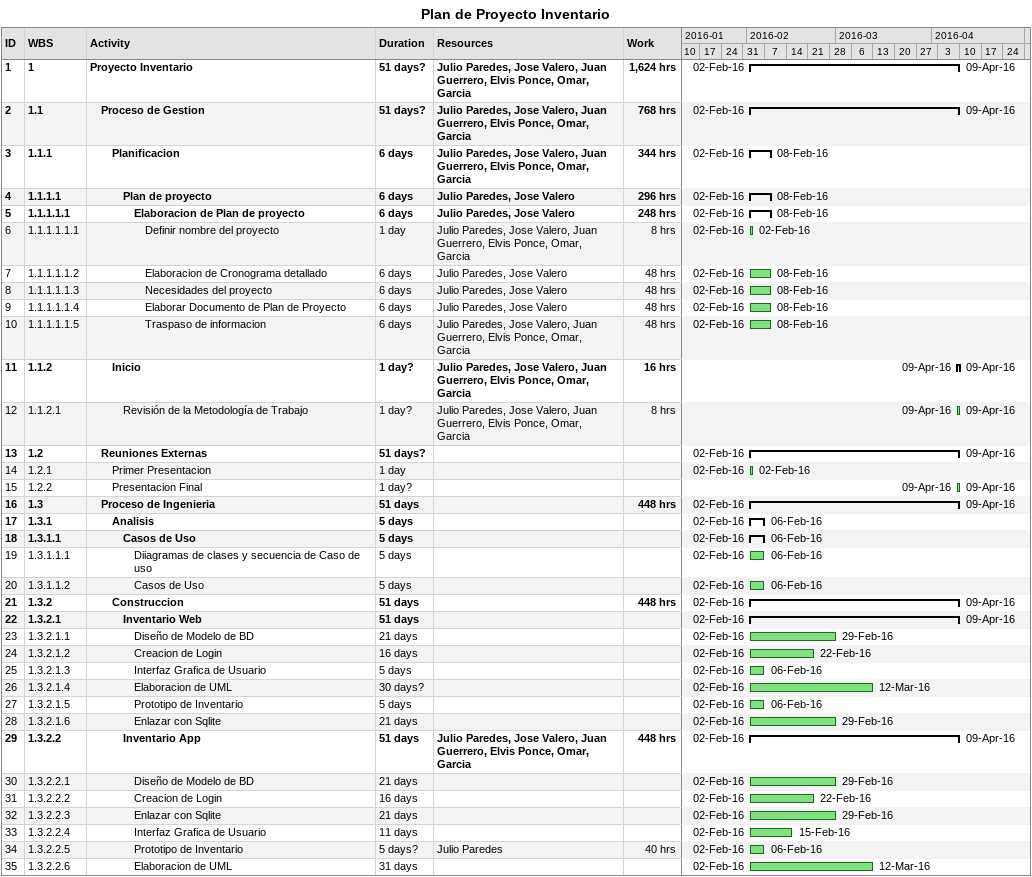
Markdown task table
Plan de Proyecto Inventario

| ID | WBS | Task | Duration | Start | Finish | Resources | Work (h) |
|---|---|---|---|---|---|---|---|
| 1 | 1 | **Proyecto Inventario** | 51d? | 2016-02-02 | 2016-04-09 | Julio Paredes, Jose Valero, Juan Guerrero, Elvis Ponce, Omar, Garcia | 1624 |
| 2 | 1.1 | **Proceso de Gestion** | 51d? | 2016-02-02 | 2016-04-09 | Julio Paredes, Jose Valero, Juan Guerrero, Elvis Ponce, Omar, Garcia | 768 |
| 3 | 1.1.1 | **Planificacion** | 6d | 2016-02-02 | 2016-02-08 | Julio Paredes, Jose Valero, Juan Guerrero, Elvis Ponce, Omar, Garcia | 344 |
| 4 | 1.1.1.1 | **Plan de proyecto** | 6d | 2016-02-02 | 2016-02-08 | Julio Paredes, Jose Valero | 296 |
| 5 | 1.1.1.1.1 | **Elaboracion de Plan de proyecto** | 6d | 2016-02-02 | 2016-02-08 | Julio Paredes, Jose Valero | 248 |
| 6 | 1.1.1.1.1.1 | Definir nombre del proyecto | 1d | 2016-02-02 | 2016-02-02 | Julio Paredes, Jose Valero, Juan Guerrero, Elvis Ponce, Omar, Garcia | 8 |
| 7 | 1.1.1.1.1.2 | Elaboracion de Cronograma detallado | 6d | 2016-02-02 | 2016-02-08 | Julio Paredes, Jose Valero | 48 |
| 8 | 1.1.1.1.1.3 | Necesidades del proyecto | 6d | 2016-02-02 | 2016-02-08 | Julio Paredes, Jose Valero | 48 |
| 9 | 1.1.1.1.1.4 | Elaborar Documento de Plan de Proyecto | 6d | 2016-02-02 | 2016-02-08 | Julio Paredes, Jose Valero | 48 |
| 10 | 1.1.1.1.1.5 | Traspaso de informacion | 6d | 2016-02-02 | 2016-02-08 | Julio Paredes, Jose Valero, Juan Guerrero, Elvis Ponce, Omar, Garcia | 48 |
| 11 | 1.1.2 | **Inicio** | 1d? | 2016-04-09 | 2016-04-09 | Julio Paredes, Jose Valero, Juan Guerrero, Elvis Ponce, Omar, Garcia | 16 |
| 12 | 1.1.2.1 | Revisión de la Metodología de Trabajo | 1d? | 2016-04-09 | 2016-04-09 | Julio Paredes, Jose Valero, Juan Guerrero, Elvis Ponce, Omar, Garcia | 8 |
| 13 | 1.2 | **Reuniones Externas** | 51d? | 2016-02-02 | 2016-04-09 |  |  |
| 14 | 1.2.1 | Primer Presentacion | 1d | 2016-02-02 | 2016-02-02 |  |  |
| 15 | 1.2.2 | Presentacion Final | 1d? | 2016-04-09 | 2016-04-09 |  |  |
| 16 | 1.3 | **Proceso de Ingenieria** | 51d | 2016-02-02 | 2016-04-09 |  | 448 |
| 17 | 1.3.1 | **Analisis** | 5d | 2016-02-02 | 2016-02-06 |  |  |
| 18 | 1.3.1.1 | **Casos de Uso** | 5d | 2016-02-02 | 2016-02-06 |  |  |
| 19 | 1.3.1.1.1 | Diiagramas de clases y secuencia de Caso de uso | 5d | 2016-02-02 | 2016-02-06 |  |  |
| 20 | 1.3.1.1.2 | Casos de Uso | 5d | 2016-02-02 | 2016-02-06 |  |  |
| 21 | 1.3.2 | **Construccion** | 51d | 2016-02-02 | 2016-04-09 |  | 448 |
| 22 | 1.3.2.1 | **Inventario Web** | 51d | 2016-02-02 | 2016-04-09 |  |  |
| 23 | 1.3.2.1.1 | Diseño de Modelo de BD | 21d | 2016-02-02 | 2016-02-29 |  |  |
| 24 | 1.3.2.1.2 | Creacion de Login | 16d | 2016-02-02 | 2016-02-22 |  |  |
| 25 | 1.3.2.1.3 | Interfaz Grafica de Usuario | 5d | 2016-02-02 | 2016-02-06 |  |  |
| 26 | 1.3.2.1.4 | Elaboracion de UML | 30d? | 2016-02-02 | 2016-03-12 |  |  |
| 27 | 1.3.2.1.5 | Prototipo de Inventario | 5d | 2016-02-02 | 2016-02-06 |  |  |
| 28 | 1.3.2.1.6 | Enlazar con Sqlite | 21d | 2016-02-02 | 2016-02-29 |  |  |
| 29 | 1.3.2.2 | **Inventario App** | 51d | 2016-02-02 | 2016-04-09 | Julio Paredes, Jose Valero, Juan Guerrero, Elvis Ponce, Omar, Garcia | 448 |
| 30 | 1.3.2.2.1 | Diseño de Modelo de BD | 21d | 2016-02-02 | 2016-02-29 |  |  |
| 31 | 1.3.2.2.2 | Creacion de Login | 16d | 2016-02-02 | 2016-02-22 |  |  |
| 32 | 1.3.2.2.3 | Enlazar con Sqlite | 21d | 2016-02-02 | 2016-02-29 |  |  |
| 33 | 1.3.2.2.4 | Interfaz Grafica de Usuario | 11d | 2016-02-02 | 2016-02-15 |  |  |
| 34 | 1.3.2.2.5 | Prototipo de Inventario | 5d? | 2016-02-02 | 2016-02-06 | Julio Paredes | 40 |
| 35 | 1.3.2.2.6 | Elaboracion de UML | 31d | 2016-02-02 | 2016-03-12 |  |  |
